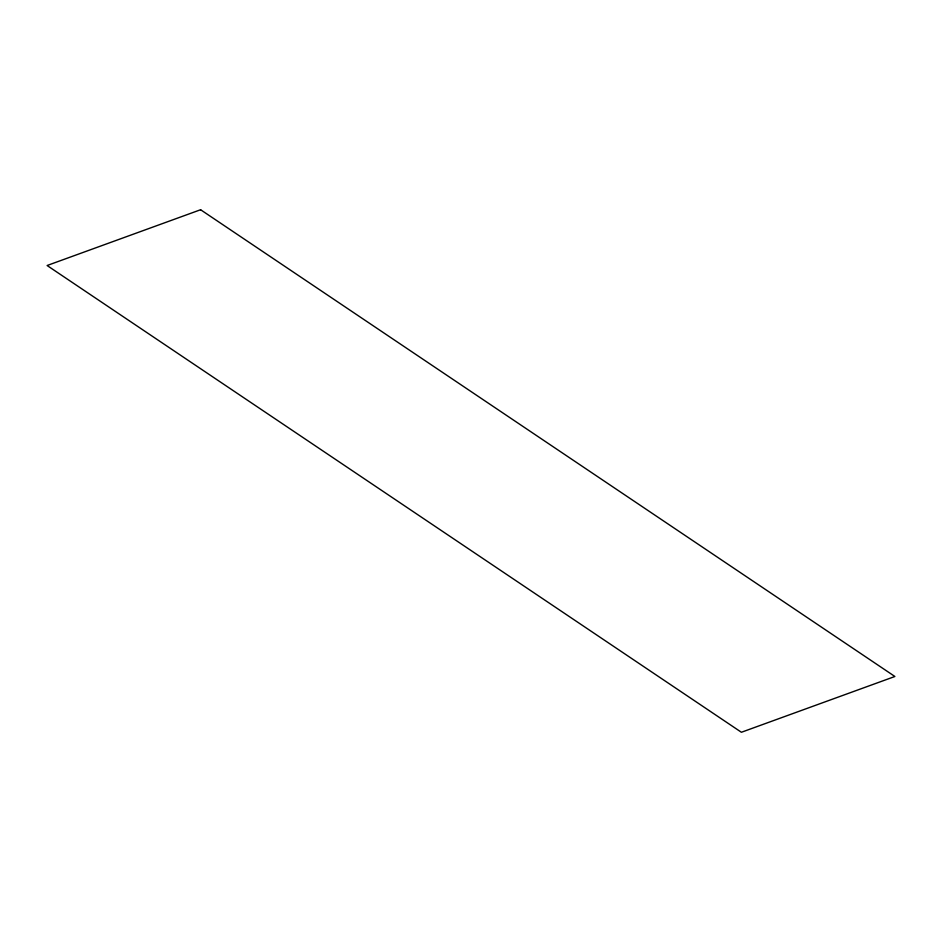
<?xml version="1.0" encoding="UTF-8"?>
<svg xmlns="http://www.w3.org/2000/svg" width="942" height="942" viewBox="0 0 942 942"><rect width="100%" height="100%" fill="white"/><g stroke="black" fill="none" stroke-linecap="round" stroke-linejoin="round"><path stroke-width="1.41" d="M200.599 209.736L47.1 265.514L741.401 732.264L894.9 676.486L200.599 209.736"/></g></svg>
